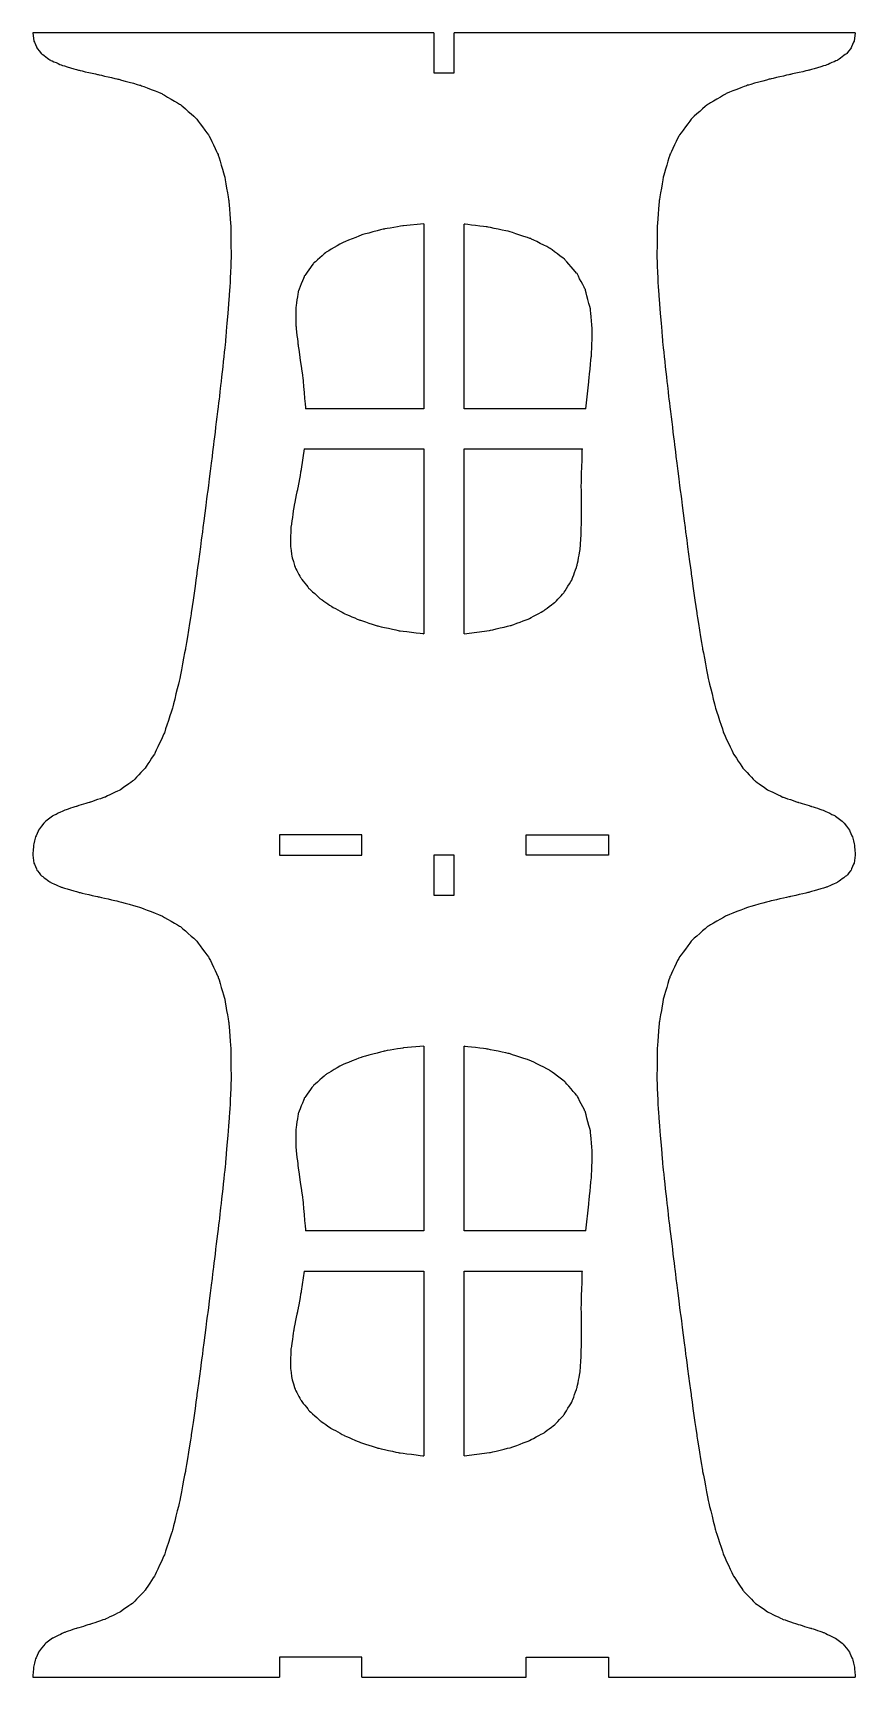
# Model space of a CAD drawing. Header units: centimetres. Extents: x -35.4 to 28.1, y -20.3 to 20.8.
# Drawn here: x -35.45 to -14.95, y -20.33 to 20.67 of the extents above; entities that cross this region are included whole.
import ezdxf

# ---------------------------------------------------------------- set-up
doc = ezdxf.new("R2010")
doc.units = ezdxf.units.CM
doc.header["$MEASUREMENT"] = 0
doc.layers.add('Capa 1', color=7, linetype='Continuous')

msp = doc.modelspace()

# ---------------------------------------------------------------- linework, layer by layer
at = {"layer": 'Capa 1', "color": 1, "lineweight": 25}
for points, knots in [([(-35.44946, 20.67311), (-35.44946, 20.67311), (-35.42399, 20.46843), (-35.42399, 20.46843), (-35.42399, 20.46843), (-35.42399, 20.46843), (-35.35227, 20.29888), (-35.35227, 20.29888), (-35.35227, 20.29888), (-35.35227, 20.29888), (-35.24104, 20.15897), (-35.24104, 20.15897), (-35.24104, 20.15897), (-35.24104, 20.15897), (-35.01364, 19.99355), (-35.01364, 19.99355), (-35.01364, 19.99355), (-35.01364, 19.99355), (-34.73007, 19.868), (-34.73007, 19.868), (-34.73007, 19.868), (-34.73007, 19.868), (-34.29281, 19.73969), (-34.29281, 19.73969), (-34.29281, 19.73969), (-34.29281, 19.73969), (-33.81783, 19.63178), (-33.81783, 19.63178), (-33.81783, 19.63178), (-33.81783, 19.63178), (-33.33187, 19.52249), (-33.33187, 19.52249), (-33.33187, 19.52249), (-33.33187, 19.52249), (-32.76383, 19.3655), (-32.76383, 19.3655), (-32.76383, 19.3655), (-32.76383, 19.3655), (-32.23766, 19.1593), (-32.23766, 19.1593), (-32.23766, 19.1593), (-32.23766, 19.1593), (-31.77186, 18.88809), (-31.77186, 18.88809), (-31.77186, 18.88809), (-31.77186, 18.88809), (-31.37766, 18.54187), (-31.37766, 18.54187), (-31.37766, 18.54187), (-31.37766, 18.54187), (-31.06009, 18.11526), (-31.06009, 18.11526), (-31.06009, 18.11526), (-31.06009, 18.11526), (-30.83308, 17.64331), (-30.83308, 17.64331), (-30.83308, 17.64331), (-30.83308, 17.64331), (-30.67017, 17.10145), (-30.67017, 17.10145), (-30.67017, 17.10145), (-30.67017, 17.10145), (-30.56631, 16.49301), (-30.56631, 16.49301), (-30.56631, 16.49301), (-30.56631, 16.49301), (-30.51491, 15.82287), (-30.51491, 15.82287), (-30.51491, 15.82287), (-30.51491, 15.82287), (-30.50852, 15.09728), (-30.50852, 15.09728), (-30.50852, 15.09728), (-30.50852, 15.09728), (-30.53918, 14.32336), (-30.53918, 14.32336), (-30.53918, 14.32336), (-30.53918, 14.32336), (-30.64342, 13.02894), (-30.64342, 13.02894), (-30.64342, 13.02894), (-30.64342, 13.02894), (-30.79173, 11.6686), (-30.79173, 11.6686), (-30.79173, 11.6686), (-30.79173, 11.6686), (-30.96149, 10.27802), (-30.96149, 10.27802), (-30.96149, 10.27802), (-30.96149, 10.27802), (-31.09583, 9.21841), (-31.09583, 9.21841), (-31.09583, 9.21841), (-31.09583, 9.21841), (-31.23016, 8.17885), (-31.23016, 8.17885), (-31.23016, 8.17885), (-31.23016, 8.17885), (-31.36397, 7.17523), (-31.36397, 7.17523), (-31.36397, 7.17523), (-31.36397, 7.17523), (-31.49962, 6.22294), (-31.49962, 6.22294), (-31.49962, 6.22294), (-31.49962, 6.22294), (-31.64193, 5.33634), (-31.64193, 5.33634), (-31.64193, 5.33634), (-31.64193, 5.33634), (-31.79479, 4.54199), (-31.79479, 4.54199), (-31.79479, 4.54199), (-31.79479, 4.54199), (-31.96832, 3.83386), (-31.96832, 3.83386), (-31.96832, 3.83386), (-31.96832, 3.83386), (-32.17074, 3.21992), (-32.17074, 3.21992), (-32.17074, 3.21992), (-32.17074, 3.21992), (-32.40961, 2.7049), (-32.40961, 2.7049), (-32.40961, 2.7049), (-32.40961, 2.7049), (-32.66343, 2.3233), (-32.66343, 2.3233), (-32.66343, 2.3233), (-32.66343, 2.3233), (-32.95465, 2.02094), (-32.95465, 2.02094), (-32.95465, 2.02094), (-32.95465, 2.02094), (-33.28273, 1.79043), (-33.28273, 1.79043), (-33.28273, 1.79043), (-33.28273, 1.79043), (-33.64324, 1.61912), (-33.64324, 1.61912), (-33.64324, 1.61912), (-33.64324, 1.61912), (-34.02663, 1.48803), (-34.02663, 1.48803), (-34.02663, 1.48803), (-34.02663, 1.48803), (-34.35253, 1.39077), (-34.35253, 1.39077), (-34.35253, 1.39077), (-34.35253, 1.39077), (-34.6707, 1.28349), (-34.6707, 1.28349), (-34.6707, 1.28349), (-34.6707, 1.28349), (-34.96396, 1.14143), (-34.96396, 1.14143), (-34.96396, 1.14143), (-34.96396, 1.14143), (-35.15468, 0.99418), (-35.15468, 0.99418), (-35.15468, 0.99418), (-35.15468, 0.99418), (-35.30813, 0.79553), (-35.30813, 0.79553), (-35.30813, 0.79553), (-35.30813, 0.79553), (-35.38342, 0.62616), (-35.38342, 0.62616), (-35.38342, 0.62616), (-35.38342, 0.62616), (-35.43214, 0.42074), (-35.43214, 0.42074), (-35.43214, 0.42074), (-35.43214, 0.42074), (-35.44946, 0.17312), (-35.44946, 0.17312)], [0, 0, 0, 0, 0.02222222, 0.02222222, 0.02222222, 0.02222223, 0.04444444, 0.04444444, 0.04444444, 0.04444445, 0.06666667, 0.06666667, 0.06666667, 0.06666668, 0.08888889, 0.08888889, 0.08888889, 0.0888889, 0.11111111, 0.11111111, 0.11111111, 0.11111112, 0.13333333, 0.13333333, 0.13333333, 0.13333334, 0.15555556, 0.15555556, 0.15555556, 0.15555557, 0.17777778, 0.17777778, 0.17777778, 0.17777779, 0.2, 0.2, 0.2, 0.20000001, 0.22222222, 0.22222222, 0.22222222, 0.22222223, 0.24444444, 0.24444444, 0.24444444, 0.24444445, 0.26666667, 0.26666667, 0.26666667, 0.26666668, 0.28888889, 0.28888889, 0.28888889, 0.2888889, 0.31111111, 0.31111111, 0.31111111, 0.31111112, 0.33333333, 0.33333333, 0.33333333, 0.33333334, 0.35555556, 0.35555556, 0.35555556, 0.35555557, 0.37777778, 0.37777778, 0.37777778, 0.37777779, 0.4, 0.4, 0.4, 0.40000001, 0.42222222, 0.42222222, 0.42222222, 0.42222223, 0.44444444, 0.44444444, 0.44444444, 0.44444445, 0.46666667, 0.46666667, 0.46666667, 0.46666668, 0.48888889, 0.48888889, 0.48888889, 0.4888889, 0.51111111, 0.51111111, 0.51111111, 0.51111112, 0.53333333, 0.53333333, 0.53333333, 0.53333334, 0.55555556, 0.55555556, 0.55555556, 0.55555557, 0.57777778, 0.57777778, 0.57777778, 0.57777779, 0.6, 0.6, 0.6, 0.60000001, 0.62222222, 0.62222222, 0.62222222, 0.62222223, 0.64444444, 0.64444444, 0.64444444, 0.64444445, 0.66666667, 0.66666667, 0.66666667, 0.66666668, 0.68888889, 0.68888889, 0.68888889, 0.6888889, 0.71111111, 0.71111111, 0.71111111, 0.71111112, 0.73333333, 0.73333333, 0.73333333, 0.73333334, 0.75555556, 0.75555556, 0.75555556, 0.75555557, 0.77777778, 0.77777778, 0.77777778, 0.77777779, 0.8, 0.8, 0.8, 0.80000001, 0.82222222, 0.82222222, 0.82222222, 0.82222223, 0.84444444, 0.84444444, 0.84444444, 0.84444445, 0.86666667, 0.86666667, 0.86666667, 0.86666668, 0.88888889, 0.88888889, 0.88888889, 0.8888889, 0.91111111, 0.91111111, 0.91111111, 0.91111112, 0.93333333, 0.93333333, 0.93333333, 0.93333334, 0.95555556, 0.95555556, 0.95555556, 0.95555557, 1, 1, 1, 1]), ([(-14.94947, 20.67311), (-14.94947, 20.67311), (-14.97498, 20.46843), (-14.97498, 20.46843), (-14.97498, 20.46843), (-14.97498, 20.46843), (-15.0467, 20.29888), (-15.0467, 20.29888), (-15.0467, 20.29888), (-15.0467, 20.29888), (-15.15789, 20.15897), (-15.15789, 20.15897), (-15.15789, 20.15897), (-15.15789, 20.15897), (-15.38533, 19.99355), (-15.38533, 19.99355), (-15.38533, 19.99355), (-15.38533, 19.99355), (-15.66889, 19.868), (-15.66889, 19.868), (-15.66889, 19.868), (-15.66889, 19.868), (-16.10616, 19.73969), (-16.10616, 19.73969), (-16.10616, 19.73969), (-16.10616, 19.73969), (-16.58114, 19.63178), (-16.58114, 19.63178), (-16.58114, 19.63178), (-16.58114, 19.63178), (-17.06705, 19.52249), (-17.06705, 19.52249), (-17.06705, 19.52249), (-17.06705, 19.52249), (-17.6351, 19.3655), (-17.6351, 19.3655), (-17.6351, 19.3655), (-17.6351, 19.3655), (-18.1613, 19.1593), (-18.1613, 19.1593), (-18.1613, 19.1593), (-18.1613, 19.1593), (-18.62707, 18.88809), (-18.62707, 18.88809), (-18.62707, 18.88809), (-18.62707, 18.88809), (-19.02127, 18.54187), (-19.02127, 18.54187), (-19.02127, 18.54187), (-19.02127, 18.54187), (-19.33884, 18.11526), (-19.33884, 18.11526), (-19.33884, 18.11526), (-19.33884, 18.11526), (-19.56585, 17.64331), (-19.56585, 17.64331), (-19.56585, 17.64331), (-19.56585, 17.64331), (-19.7288, 17.10145), (-19.7288, 17.10145), (-19.7288, 17.10145), (-19.7288, 17.10145), (-19.83266, 16.49301), (-19.83266, 16.49301), (-19.83266, 16.49301), (-19.83266, 16.49301), (-19.88402, 15.82287), (-19.88402, 15.82287), (-19.88402, 15.82287), (-19.88402, 15.82287), (-19.89044, 15.09728), (-19.89044, 15.09728), (-19.89044, 15.09728), (-19.89044, 15.09728), (-19.85975, 14.32336), (-19.85975, 14.32336), (-19.85975, 14.32336), (-19.85975, 14.32336), (-19.75554, 13.02894), (-19.75554, 13.02894), (-19.75554, 13.02894), (-19.75554, 13.02894), (-19.60723, 11.6686), (-19.60723, 11.6686), (-19.60723, 11.6686), (-19.60723, 11.6686), (-19.43747, 10.27802), (-19.43747, 10.27802), (-19.43747, 10.27802), (-19.43747, 10.27802), (-19.30314, 9.21841), (-19.30314, 9.21841), (-19.30314, 9.21841), (-19.30314, 9.21841), (-19.1688, 8.17885), (-19.1688, 8.17885), (-19.1688, 8.17885), (-19.1688, 8.17885), (-19.03495, 7.17523), (-19.03495, 7.17523), (-19.03495, 7.17523), (-19.03495, 7.17523), (-18.89931, 6.22294), (-18.89931, 6.22294), (-18.89931, 6.22294), (-18.89931, 6.22294), (-18.757, 5.33634), (-18.757, 5.33634), (-18.757, 5.33634), (-18.757, 5.33634), (-18.60418, 4.54199), (-18.60418, 4.54199), (-18.60418, 4.54199), (-18.60418, 4.54199), (-18.43061, 3.83386), (-18.43061, 3.83386), (-18.43061, 3.83386), (-18.43061, 3.83386), (-18.22819, 3.21992), (-18.22819, 3.21992), (-18.22819, 3.21992), (-18.22819, 3.21992), (-17.98932, 2.7049), (-17.98932, 2.7049), (-17.98932, 2.7049), (-17.98932, 2.7049), (-17.73553, 2.3233), (-17.73553, 2.3233), (-17.73553, 2.3233), (-17.73553, 2.3233), (-17.44428, 2.02094), (-17.44428, 2.02094), (-17.44428, 2.02094), (-17.44428, 2.02094), (-17.1162, 1.79043), (-17.1162, 1.79043), (-17.1162, 1.79043), (-17.1162, 1.79043), (-16.75573, 1.61912), (-16.75573, 1.61912), (-16.75573, 1.61912), (-16.75573, 1.61912), (-16.37233, 1.48803), (-16.37233, 1.48803), (-16.37233, 1.48803), (-16.37233, 1.48803), (-16.0464, 1.39077), (-16.0464, 1.39077), (-16.0464, 1.39077), (-16.0464, 1.39077), (-15.72826, 1.28349), (-15.72826, 1.28349), (-15.72826, 1.28349), (-15.72826, 1.28349), (-15.435, 1.14143), (-15.435, 1.14143), (-15.435, 1.14143), (-15.435, 1.14143), (-15.24425, 0.99418), (-15.24425, 0.99418), (-15.24425, 0.99418), (-15.24425, 0.99418), (-15.09079, 0.79553), (-15.09079, 0.79553), (-15.09079, 0.79553), (-15.09079, 0.79553), (-15.01551, 0.62616), (-15.01551, 0.62616), (-15.01551, 0.62616), (-15.01551, 0.62616), (-14.96683, 0.42074), (-14.96683, 0.42074), (-14.96683, 0.42074), (-14.96683, 0.42074), (-14.94947, 0.17312), (-14.94947, 0.17312)], [0, 0, 0, 0, 0.02222222, 0.02222222, 0.02222222, 0.02222223, 0.04444444, 0.04444444, 0.04444444, 0.04444445, 0.06666667, 0.06666667, 0.06666667, 0.06666668, 0.08888889, 0.08888889, 0.08888889, 0.0888889, 0.11111111, 0.11111111, 0.11111111, 0.11111112, 0.13333333, 0.13333333, 0.13333333, 0.13333334, 0.15555556, 0.15555556, 0.15555556, 0.15555557, 0.17777778, 0.17777778, 0.17777778, 0.17777779, 0.2, 0.2, 0.2, 0.20000001, 0.22222222, 0.22222222, 0.22222222, 0.22222223, 0.24444444, 0.24444444, 0.24444444, 0.24444445, 0.26666667, 0.26666667, 0.26666667, 0.26666668, 0.28888889, 0.28888889, 0.28888889, 0.2888889, 0.31111111, 0.31111111, 0.31111111, 0.31111112, 0.33333333, 0.33333333, 0.33333333, 0.33333334, 0.35555556, 0.35555556, 0.35555556, 0.35555557, 0.37777778, 0.37777778, 0.37777778, 0.37777779, 0.4, 0.4, 0.4, 0.40000001, 0.42222222, 0.42222222, 0.42222222, 0.42222223, 0.44444444, 0.44444444, 0.44444444, 0.44444445, 0.46666667, 0.46666667, 0.46666667, 0.46666668, 0.48888889, 0.48888889, 0.48888889, 0.4888889, 0.51111111, 0.51111111, 0.51111111, 0.51111112, 0.53333333, 0.53333333, 0.53333333, 0.53333334, 0.55555556, 0.55555556, 0.55555556, 0.55555557, 0.57777778, 0.57777778, 0.57777778, 0.57777779, 0.6, 0.6, 0.6, 0.60000001, 0.62222222, 0.62222222, 0.62222222, 0.62222223, 0.64444444, 0.64444444, 0.64444444, 0.64444445, 0.66666667, 0.66666667, 0.66666667, 0.66666668, 0.68888889, 0.68888889, 0.68888889, 0.6888889, 0.71111111, 0.71111111, 0.71111111, 0.71111112, 0.73333333, 0.73333333, 0.73333333, 0.73333334, 0.75555556, 0.75555556, 0.75555556, 0.75555557, 0.77777778, 0.77777778, 0.77777778, 0.77777779, 0.8, 0.8, 0.8, 0.80000001, 0.82222222, 0.82222222, 0.82222222, 0.82222223, 0.84444444, 0.84444444, 0.84444444, 0.84444445, 0.86666667, 0.86666667, 0.86666667, 0.86666668, 0.88888889, 0.88888889, 0.88888889, 0.8888889, 0.91111111, 0.91111111, 0.91111111, 0.91111112, 0.93333333, 0.93333333, 0.93333333, 0.93333334, 0.95555556, 0.95555556, 0.95555556, 0.95555557, 1, 1, 1, 1]), ([(-25.69946, 15.91029), (-25.69946, 15.91029), (-26.20746, 15.86298), (-26.20746, 15.86298), (-26.20746, 15.86298), (-26.20746, 15.86298), (-26.69249, 15.78174), (-26.69249, 15.78174), (-26.69249, 15.78174), (-26.69249, 15.78174), (-27.24685, 15.63551), (-27.24685, 15.63551), (-27.24685, 15.63551), (-27.24685, 15.63551), (-27.73287, 15.44156), (-27.73287, 15.44156), (-27.73287, 15.44156), (-27.73287, 15.44156), (-28.13807, 15.20325), (-28.13807, 15.20325), (-28.13807, 15.20325), (-28.13807, 15.20325), (-28.45518, 14.92435), (-28.45518, 14.92435), (-28.45518, 14.92435), (-28.45518, 14.92435), (-28.68279, 14.60893), (-28.68279, 14.60893), (-28.68279, 14.60893), (-28.68279, 14.60893), (-28.83452, 14.22677), (-28.83452, 14.22677), (-28.83452, 14.22677), (-28.83452, 14.22677), (-28.89749, 13.81091), (-28.89749, 13.81091), (-28.89749, 13.81091), (-28.89749, 13.81091), (-28.89104, 13.36602), (-28.89104, 13.36602), (-28.89104, 13.36602), (-28.89104, 13.36602), (-28.83897, 12.89623), (-28.83897, 12.89623), (-28.83897, 12.89623), (-28.83897, 12.89623), (-28.72594, 12.11634), (-28.72594, 12.11634), (-28.72594, 12.11634), (-28.72594, 12.11634), (-28.65182, 11.29811), (-28.65182, 11.29811)], [0, 0, 0, 0, 0.07142857, 0.07142857, 0.07142857, 0.07142858, 0.14285714, 0.14285714, 0.14285714, 0.14285715, 0.21428571, 0.21428571, 0.21428571, 0.21428572, 0.28571429, 0.28571429, 0.28571429, 0.2857143, 0.35714286, 0.35714286, 0.35714286, 0.35714287, 0.42857143, 0.42857143, 0.42857143, 0.42857144, 0.5, 0.5, 0.5, 0.50000001, 0.57142857, 0.57142857, 0.57142857, 0.57142858, 0.64285714, 0.64285714, 0.64285714, 0.64285715, 0.71428571, 0.71428571, 0.71428571, 0.71428572, 0.78571429, 0.78571429, 0.78571429, 0.7857143, 0.85714286, 0.85714286, 0.85714286, 0.85714287, 1, 1, 1, 1]), ([(-21.6634, 11.29811), (-21.6634, 11.29811), (-21.58773, 11.96888), (-21.58773, 11.96888), (-21.58773, 11.96888), (-21.58773, 11.96888), (-21.52493, 12.61196), (-21.52493, 12.61196), (-21.52493, 12.61196), (-21.52493, 12.61196), (-21.50204, 13.21599), (-21.50204, 13.21599), (-21.50204, 13.21599), (-21.50204, 13.21599), (-21.54504, 13.77133), (-21.54504, 13.77133), (-21.54504, 13.77133), (-21.54504, 13.77133), (-21.67567, 14.27055), (-21.67567, 14.27055), (-21.67567, 14.27055), (-21.67567, 14.27055), (-21.88251, 14.67003), (-21.88251, 14.67003), (-21.88251, 14.67003), (-21.88251, 14.67003), (-22.17926, 15.01614), (-22.17926, 15.01614), (-22.17926, 15.01614), (-22.17926, 15.01614), (-22.56541, 15.30718), (-22.56541, 15.30718), (-22.56541, 15.30718), (-22.56541, 15.30718), (-23.03471, 15.54224), (-23.03471, 15.54224), (-23.03471, 15.54224), (-23.03471, 15.54224), (-23.57559, 15.72092), (-23.57559, 15.72092), (-23.57559, 15.72092), (-23.57559, 15.72092), (-24.12173, 15.83543), (-24.12173, 15.83543), (-24.12173, 15.83543), (-24.12173, 15.83543), (-24.69947, 15.90264), (-24.69947, 15.90264)], [0, 0, 0, 0, 0.07692308, 0.07692308, 0.07692308, 0.07692309, 0.15384615, 0.15384615, 0.15384615, 0.15384616, 0.23076923, 0.23076923, 0.23076923, 0.23076924, 0.30769231, 0.30769231, 0.30769231, 0.30769232, 0.38461538, 0.38461538, 0.38461538, 0.38461539, 0.46153846, 0.46153846, 0.46153846, 0.46153847, 0.53846154, 0.53846154, 0.53846154, 0.53846155, 0.61538462, 0.61538462, 0.61538462, 0.61538463, 0.69230769, 0.69230769, 0.69230769, 0.6923077, 0.76923077, 0.76923077, 0.76923077, 0.76923078, 0.84615385, 0.84615385, 0.84615385, 0.84615386, 1, 1, 1, 1]), ([(-28.68833, 10.29813), (-28.68833, 10.29813), (-28.75931, 9.79658), (-28.75931, 9.79658), (-28.75931, 9.79658), (-28.75931, 9.79658), (-28.85174, 9.30266), (-28.85174, 9.30266), (-28.85174, 9.30266), (-28.85174, 9.30266), (-28.94589, 8.82133), (-28.94589, 8.82133), (-28.94589, 8.82133), (-28.94589, 8.82133), (-29.01574, 8.35626), (-29.01574, 8.35626), (-29.01574, 8.35626), (-29.01574, 8.35626), (-29.0306, 7.9089), (-29.0306, 7.9089), (-29.0306, 7.9089), (-29.0306, 7.9089), (-28.99489, 7.62774), (-28.99489, 7.62774), (-28.99489, 7.62774), (-28.99489, 7.62774), (-28.9121, 7.35289), (-28.9121, 7.35289), (-28.9121, 7.35289), (-28.9121, 7.35289), (-28.77233, 7.08358), (-28.77233, 7.08358), (-28.77233, 7.08358), (-28.77233, 7.08358), (-28.56539, 6.81953), (-28.56539, 6.81953), (-28.56539, 6.81953), (-28.56539, 6.81953), (-28.28066, 6.56175), (-28.28066, 6.56175), (-28.28066, 6.56175), (-28.28066, 6.56175), (-28.01114, 6.37556), (-28.01114, 6.37556), (-28.01114, 6.37556), (-28.01114, 6.37556), (-27.68676, 6.19733), (-27.68676, 6.19733), (-27.68676, 6.19733), (-27.68676, 6.19733), (-27.30146, 6.03149), (-27.30146, 6.03149), (-27.30146, 6.03149), (-27.30146, 6.03149), (-26.84807, 5.88474), (-26.84807, 5.88474), (-26.84807, 5.88474), (-26.84807, 5.88474), (-26.31777, 5.76673), (-26.31777, 5.76673), (-26.31777, 5.76673), (-26.31777, 5.76673), (-25.69946, 5.69113), (-25.69946, 5.69113)], [0, 0, 0, 0, 0.05882353, 0.05882353, 0.05882353, 0.05882354, 0.11764706, 0.11764706, 0.11764706, 0.11764707, 0.17647059, 0.17647059, 0.17647059, 0.1764706, 0.23529412, 0.23529412, 0.23529412, 0.23529413, 0.29411765, 0.29411765, 0.29411765, 0.29411766, 0.35294118, 0.35294118, 0.35294118, 0.35294119, 0.41176471, 0.41176471, 0.41176471, 0.41176472, 0.47058824, 0.47058824, 0.47058824, 0.47058825, 0.52941176, 0.52941176, 0.52941176, 0.52941177, 0.58823529, 0.58823529, 0.58823529, 0.5882353, 0.64705882, 0.64705882, 0.64705882, 0.64705883, 0.70588235, 0.70588235, 0.70588235, 0.70588236, 0.76470588, 0.76470588, 0.76470588, 0.76470589, 0.82352941, 0.82352941, 0.82352941, 0.82352942, 0.88235294, 0.88235294, 0.88235294, 0.88235295, 1, 1, 1, 1]), ([(-24.69947, 5.6911), (-24.69947, 5.6911), (-24.06666, 5.77015), (-24.06666, 5.77015), (-24.06666, 5.77015), (-24.06666, 5.77015), (-23.52814, 5.89856), (-23.52814, 5.89856), (-23.52814, 5.89856), (-23.52814, 5.89856), (-23.08065, 6.06458), (-23.08065, 6.06458), (-23.08065, 6.06458), (-23.08065, 6.06458), (-22.71781, 6.25928), (-22.71781, 6.25928), (-22.71781, 6.25928), (-22.71781, 6.25928), (-22.43129, 6.47596), (-22.43129, 6.47596), (-22.43129, 6.47596), (-22.43129, 6.47596), (-22.21175, 6.70974), (-22.21175, 6.70974), (-22.21175, 6.70974), (-22.21175, 6.70974), (-22.00545, 7.04368), (-22.00545, 7.04368), (-22.00545, 7.04368), (-22.00545, 7.04368), (-21.87866, 7.396), (-21.87866, 7.396), (-21.87866, 7.396), (-21.87866, 7.396), (-21.80976, 7.76292), (-21.80976, 7.76292), (-21.80976, 7.76292), (-21.80976, 7.76292), (-21.7796, 8.14202), (-21.7796, 8.14202), (-21.7796, 8.14202), (-21.7796, 8.14202), (-21.77202, 8.53159), (-21.77202, 8.53159), (-21.77202, 8.53159), (-21.77202, 8.53159), (-21.7759, 9.40225), (-21.7759, 9.40225), (-21.7759, 9.40225), (-21.7759, 9.40225), (-21.74951, 10.29813), (-21.74951, 10.29813)], [0, 0, 0, 0, 0.07142857, 0.07142857, 0.07142857, 0.07142858, 0.14285714, 0.14285714, 0.14285714, 0.14285715, 0.21428571, 0.21428571, 0.21428571, 0.21428572, 0.28571429, 0.28571429, 0.28571429, 0.2857143, 0.35714286, 0.35714286, 0.35714286, 0.35714287, 0.42857143, 0.42857143, 0.42857143, 0.42857144, 0.5, 0.5, 0.5, 0.50000001, 0.57142857, 0.57142857, 0.57142857, 0.57142858, 0.64285714, 0.64285714, 0.64285714, 0.64285715, 0.71428571, 0.71428571, 0.71428571, 0.71428572, 0.78571429, 0.78571429, 0.78571429, 0.7857143, 0.85714286, 0.85714286, 0.85714286, 0.85714287, 1, 1, 1, 1]), ([(-35.44946, 0.17312), (-35.44946, 0.17312), (-35.42399, -0.03156), (-35.42399, -0.03156), (-35.42399, -0.03156), (-35.42399, -0.03156), (-35.35227, -0.2011), (-35.35227, -0.2011), (-35.35227, -0.2011), (-35.35227, -0.2011), (-35.24104, -0.34105), (-35.24104, -0.34105), (-35.24104, -0.34105), (-35.24104, -0.34105), (-35.01364, -0.50643), (-35.01364, -0.50643), (-35.01364, -0.50643), (-35.01364, -0.50643), (-34.73007, -0.63199), (-34.73007, -0.63199), (-34.73007, -0.63199), (-34.73007, -0.63199), (-34.29281, -0.76029), (-34.29281, -0.76029), (-34.29281, -0.76029), (-34.29281, -0.76029), (-33.81783, -0.86824), (-33.81783, -0.86824), (-33.81783, -0.86824), (-33.81783, -0.86824), (-33.33187, -0.9775), (-33.33187, -0.9775), (-33.33187, -0.9775), (-33.33187, -0.9775), (-32.76383, -1.13448), (-32.76383, -1.13448), (-32.76383, -1.13448), (-32.76383, -1.13448), (-32.23766, -1.34072), (-32.23766, -1.34072), (-32.23766, -1.34072), (-32.23766, -1.34072), (-31.77186, -1.6119), (-31.77186, -1.6119), (-31.77186, -1.6119), (-31.77186, -1.6119), (-31.37766, -1.95815), (-31.37766, -1.95815), (-31.37766, -1.95815), (-31.37766, -1.95815), (-31.06009, -2.38473), (-31.06009, -2.38473), (-31.06009, -2.38473), (-31.06009, -2.38473), (-30.83308, -2.85671), (-30.83308, -2.85671), (-30.83308, -2.85671), (-30.83308, -2.85671), (-30.67017, -3.39858), (-30.67017, -3.39858), (-30.67017, -3.39858), (-30.67017, -3.39858), (-30.56631, -4.00701), (-30.56631, -4.00701), (-30.56631, -4.00701), (-30.56631, -4.00701), (-30.51491, -4.67711), (-30.51491, -4.67711), (-30.51491, -4.67711), (-30.51491, -4.67711), (-30.50852, -5.40274), (-30.50852, -5.40274), (-30.50852, -5.40274), (-30.50852, -5.40274), (-30.53918, -6.17663), (-30.53918, -6.17663), (-30.53918, -6.17663), (-30.53918, -6.17663), (-30.64342, -7.47108), (-30.64342, -7.47108), (-30.64342, -7.47108), (-30.64342, -7.47108), (-30.79173, -8.83139), (-30.79173, -8.83139), (-30.79173, -8.83139), (-30.79173, -8.83139), (-30.96149, -10.222), (-30.96149, -10.222), (-30.96149, -10.222), (-30.96149, -10.222), (-31.09583, -11.28157), (-31.09583, -11.28157), (-31.09583, -11.28157), (-31.09583, -11.28157), (-31.23016, -12.32114), (-31.23016, -12.32114), (-31.23016, -12.32114), (-31.23016, -12.32114), (-31.36397, -13.32476), (-31.36397, -13.32476), (-31.36397, -13.32476), (-31.36397, -13.32476), (-31.49962, -14.27704), (-31.49962, -14.27704), (-31.49962, -14.27704), (-31.49962, -14.27704), (-31.64193, -15.16364), (-31.64193, -15.16364), (-31.64193, -15.16364), (-31.64193, -15.16364), (-31.79479, -15.95799), (-31.79479, -15.95799), (-31.79479, -15.95799), (-31.79479, -15.95799), (-31.96832, -16.66616), (-31.96832, -16.66616), (-31.96832, -16.66616), (-31.96832, -16.66616), (-32.17074, -17.2801), (-32.17074, -17.2801), (-32.17074, -17.2801), (-32.17074, -17.2801), (-32.40961, -17.79508), (-32.40961, -17.79508), (-32.40961, -17.79508), (-32.40961, -17.79508), (-32.66343, -18.17672), (-32.66343, -18.17672), (-32.66343, -18.17672), (-32.66343, -18.17672), (-32.95465, -18.47905), (-32.95465, -18.47905), (-32.95465, -18.47905), (-32.95465, -18.47905), (-33.28273, -18.70956), (-33.28273, -18.70956), (-33.28273, -18.70956), (-33.28273, -18.70956), (-33.64324, -18.8809), (-33.64324, -18.8809), (-33.64324, -18.8809), (-33.64324, -18.8809), (-34.02663, -19.01196), (-34.02663, -19.01196), (-34.02663, -19.01196), (-34.02663, -19.01196), (-34.35253, -19.10922), (-34.35253, -19.10922), (-34.35253, -19.10922), (-34.35253, -19.10922), (-34.6707, -19.21653), (-34.6707, -19.21653), (-34.6707, -19.21653), (-34.6707, -19.21653), (-34.96396, -19.35856), (-34.96396, -19.35856), (-34.96396, -19.35856), (-34.96396, -19.35856), (-35.15468, -19.50585), (-35.15468, -19.50585), (-35.15468, -19.50585), (-35.15468, -19.50585), (-35.30813, -19.70449), (-35.30813, -19.70449), (-35.30813, -19.70449), (-35.30813, -19.70449), (-35.38342, -19.87383), (-35.38342, -19.87383), (-35.38342, -19.87383), (-35.38342, -19.87383), (-35.43214, -20.07925), (-35.43214, -20.07925), (-35.43214, -20.07925), (-35.43214, -20.07925), (-35.44946, -20.32687), (-35.44946, -20.32687)], [0, 0, 0, 0, 0.02222222, 0.02222222, 0.02222222, 0.02222223, 0.04444444, 0.04444444, 0.04444444, 0.04444445, 0.06666667, 0.06666667, 0.06666667, 0.06666668, 0.08888889, 0.08888889, 0.08888889, 0.0888889, 0.11111111, 0.11111111, 0.11111111, 0.11111112, 0.13333333, 0.13333333, 0.13333333, 0.13333334, 0.15555556, 0.15555556, 0.15555556, 0.15555557, 0.17777778, 0.17777778, 0.17777778, 0.17777779, 0.2, 0.2, 0.2, 0.20000001, 0.22222222, 0.22222222, 0.22222222, 0.22222223, 0.24444444, 0.24444444, 0.24444444, 0.24444445, 0.26666667, 0.26666667, 0.26666667, 0.26666668, 0.28888889, 0.28888889, 0.28888889, 0.2888889, 0.31111111, 0.31111111, 0.31111111, 0.31111112, 0.33333333, 0.33333333, 0.33333333, 0.33333334, 0.35555556, 0.35555556, 0.35555556, 0.35555557, 0.37777778, 0.37777778, 0.37777778, 0.37777779, 0.4, 0.4, 0.4, 0.40000001, 0.42222222, 0.42222222, 0.42222222, 0.42222223, 0.44444444, 0.44444444, 0.44444444, 0.44444445, 0.46666667, 0.46666667, 0.46666667, 0.46666668, 0.48888889, 0.48888889, 0.48888889, 0.4888889, 0.51111111, 0.51111111, 0.51111111, 0.51111112, 0.53333333, 0.53333333, 0.53333333, 0.53333334, 0.55555556, 0.55555556, 0.55555556, 0.55555557, 0.57777778, 0.57777778, 0.57777778, 0.57777779, 0.6, 0.6, 0.6, 0.60000001, 0.62222222, 0.62222222, 0.62222222, 0.62222223, 0.64444444, 0.64444444, 0.64444444, 0.64444445, 0.66666667, 0.66666667, 0.66666667, 0.66666668, 0.68888889, 0.68888889, 0.68888889, 0.6888889, 0.71111111, 0.71111111, 0.71111111, 0.71111112, 0.73333333, 0.73333333, 0.73333333, 0.73333334, 0.75555556, 0.75555556, 0.75555556, 0.75555557, 0.77777778, 0.77777778, 0.77777778, 0.77777779, 0.8, 0.8, 0.8, 0.80000001, 0.82222222, 0.82222222, 0.82222222, 0.82222223, 0.84444444, 0.84444444, 0.84444444, 0.84444445, 0.86666667, 0.86666667, 0.86666667, 0.86666668, 0.88888889, 0.88888889, 0.88888889, 0.8888889, 0.91111111, 0.91111111, 0.91111111, 0.91111112, 0.93333333, 0.93333333, 0.93333333, 0.93333334, 0.95555556, 0.95555556, 0.95555556, 0.95555557, 1, 1, 1, 1]), ([(-14.94947, 0.17312), (-14.94947, 0.17312), (-14.97498, -0.03156), (-14.97498, -0.03156), (-14.97498, -0.03156), (-14.97498, -0.03156), (-15.0467, -0.2011), (-15.0467, -0.2011), (-15.0467, -0.2011), (-15.0467, -0.2011), (-15.15789, -0.34105), (-15.15789, -0.34105), (-15.15789, -0.34105), (-15.15789, -0.34105), (-15.38533, -0.50643), (-15.38533, -0.50643), (-15.38533, -0.50643), (-15.38533, -0.50643), (-15.66889, -0.63199), (-15.66889, -0.63199), (-15.66889, -0.63199), (-15.66889, -0.63199), (-16.10616, -0.76029), (-16.10616, -0.76029), (-16.10616, -0.76029), (-16.10616, -0.76029), (-16.58114, -0.86824), (-16.58114, -0.86824), (-16.58114, -0.86824), (-16.58114, -0.86824), (-17.06705, -0.9775), (-17.06705, -0.9775), (-17.06705, -0.9775), (-17.06705, -0.9775), (-17.6351, -1.13448), (-17.6351, -1.13448), (-17.6351, -1.13448), (-17.6351, -1.13448), (-18.1613, -1.34072), (-18.1613, -1.34072), (-18.1613, -1.34072), (-18.1613, -1.34072), (-18.62707, -1.6119), (-18.62707, -1.6119), (-18.62707, -1.6119), (-18.62707, -1.6119), (-19.02127, -1.95815), (-19.02127, -1.95815), (-19.02127, -1.95815), (-19.02127, -1.95815), (-19.33884, -2.38473), (-19.33884, -2.38473), (-19.33884, -2.38473), (-19.33884, -2.38473), (-19.56585, -2.85671), (-19.56585, -2.85671), (-19.56585, -2.85671), (-19.56585, -2.85671), (-19.7288, -3.39858), (-19.7288, -3.39858), (-19.7288, -3.39858), (-19.7288, -3.39858), (-19.83266, -4.00701), (-19.83266, -4.00701), (-19.83266, -4.00701), (-19.83266, -4.00701), (-19.88402, -4.67711), (-19.88402, -4.67711), (-19.88402, -4.67711), (-19.88402, -4.67711), (-19.89044, -5.40274), (-19.89044, -5.40274), (-19.89044, -5.40274), (-19.89044, -5.40274), (-19.85975, -6.17663), (-19.85975, -6.17663), (-19.85975, -6.17663), (-19.85975, -6.17663), (-19.75554, -7.47108), (-19.75554, -7.47108), (-19.75554, -7.47108), (-19.75554, -7.47108), (-19.60723, -8.83139), (-19.60723, -8.83139), (-19.60723, -8.83139), (-19.60723, -8.83139), (-19.43747, -10.222), (-19.43747, -10.222), (-19.43747, -10.222), (-19.43747, -10.222), (-19.30314, -11.28157), (-19.30314, -11.28157), (-19.30314, -11.28157), (-19.30314, -11.28157), (-19.1688, -12.32114), (-19.1688, -12.32114), (-19.1688, -12.32114), (-19.1688, -12.32114), (-19.03495, -13.32476), (-19.03495, -13.32476), (-19.03495, -13.32476), (-19.03495, -13.32476), (-18.89931, -14.27704), (-18.89931, -14.27704), (-18.89931, -14.27704), (-18.89931, -14.27704), (-18.757, -15.16364), (-18.757, -15.16364), (-18.757, -15.16364), (-18.757, -15.16364), (-18.60418, -15.95799), (-18.60418, -15.95799), (-18.60418, -15.95799), (-18.60418, -15.95799), (-18.43061, -16.66616), (-18.43061, -16.66616), (-18.43061, -16.66616), (-18.43061, -16.66616), (-18.22819, -17.2801), (-18.22819, -17.2801), (-18.22819, -17.2801), (-18.22819, -17.2801), (-17.98932, -17.79508), (-17.98932, -17.79508), (-17.98932, -17.79508), (-17.98932, -17.79508), (-17.73553, -18.17672), (-17.73553, -18.17672), (-17.73553, -18.17672), (-17.73553, -18.17672), (-17.44428, -18.47905), (-17.44428, -18.47905), (-17.44428, -18.47905), (-17.44428, -18.47905), (-17.1162, -18.70956), (-17.1162, -18.70956), (-17.1162, -18.70956), (-17.1162, -18.70956), (-16.75573, -18.8809), (-16.75573, -18.8809), (-16.75573, -18.8809), (-16.75573, -18.8809), (-16.37233, -19.01196), (-16.37233, -19.01196), (-16.37233, -19.01196), (-16.37233, -19.01196), (-16.0464, -19.10922), (-16.0464, -19.10922), (-16.0464, -19.10922), (-16.0464, -19.10922), (-15.72826, -19.21653), (-15.72826, -19.21653), (-15.72826, -19.21653), (-15.72826, -19.21653), (-15.435, -19.35856), (-15.435, -19.35856), (-15.435, -19.35856), (-15.435, -19.35856), (-15.24425, -19.50585), (-15.24425, -19.50585), (-15.24425, -19.50585), (-15.24425, -19.50585), (-15.09079, -19.70449), (-15.09079, -19.70449), (-15.09079, -19.70449), (-15.09079, -19.70449), (-15.01551, -19.87383), (-15.01551, -19.87383), (-15.01551, -19.87383), (-15.01551, -19.87383), (-14.96683, -20.07925), (-14.96683, -20.07925), (-14.96683, -20.07925), (-14.96683, -20.07925), (-14.94947, -20.32687), (-14.94947, -20.32687)], [0, 0, 0, 0, 0.02222222, 0.02222222, 0.02222222, 0.02222223, 0.04444444, 0.04444444, 0.04444444, 0.04444445, 0.06666667, 0.06666667, 0.06666667, 0.06666668, 0.08888889, 0.08888889, 0.08888889, 0.0888889, 0.11111111, 0.11111111, 0.11111111, 0.11111112, 0.13333333, 0.13333333, 0.13333333, 0.13333334, 0.15555556, 0.15555556, 0.15555556, 0.15555557, 0.17777778, 0.17777778, 0.17777778, 0.17777779, 0.2, 0.2, 0.2, 0.20000001, 0.22222222, 0.22222222, 0.22222222, 0.22222223, 0.24444444, 0.24444444, 0.24444444, 0.24444445, 0.26666667, 0.26666667, 0.26666667, 0.26666668, 0.28888889, 0.28888889, 0.28888889, 0.2888889, 0.31111111, 0.31111111, 0.31111111, 0.31111112, 0.33333333, 0.33333333, 0.33333333, 0.33333334, 0.35555556, 0.35555556, 0.35555556, 0.35555557, 0.37777778, 0.37777778, 0.37777778, 0.37777779, 0.4, 0.4, 0.4, 0.40000001, 0.42222222, 0.42222222, 0.42222222, 0.42222223, 0.44444444, 0.44444444, 0.44444444, 0.44444445, 0.46666667, 0.46666667, 0.46666667, 0.46666668, 0.48888889, 0.48888889, 0.48888889, 0.4888889, 0.51111111, 0.51111111, 0.51111111, 0.51111112, 0.53333333, 0.53333333, 0.53333333, 0.53333334, 0.55555556, 0.55555556, 0.55555556, 0.55555557, 0.57777778, 0.57777778, 0.57777778, 0.57777779, 0.6, 0.6, 0.6, 0.60000001, 0.62222222, 0.62222222, 0.62222222, 0.62222223, 0.64444444, 0.64444444, 0.64444444, 0.64444445, 0.66666667, 0.66666667, 0.66666667, 0.66666668, 0.68888889, 0.68888889, 0.68888889, 0.6888889, 0.71111111, 0.71111111, 0.71111111, 0.71111112, 0.73333333, 0.73333333, 0.73333333, 0.73333334, 0.75555556, 0.75555556, 0.75555556, 0.75555557, 0.77777778, 0.77777778, 0.77777778, 0.77777779, 0.8, 0.8, 0.8, 0.80000001, 0.82222222, 0.82222222, 0.82222222, 0.82222223, 0.84444444, 0.84444444, 0.84444444, 0.84444445, 0.86666667, 0.86666667, 0.86666667, 0.86666668, 0.88888889, 0.88888889, 0.88888889, 0.8888889, 0.91111111, 0.91111111, 0.91111111, 0.91111112, 0.93333333, 0.93333333, 0.93333333, 0.93333334, 0.95555556, 0.95555556, 0.95555556, 0.95555557, 1, 1, 1, 1]), ([(-25.69946, -4.5897), (-25.69946, -4.5897), (-26.20746, -4.637), (-26.20746, -4.637), (-26.20746, -4.637), (-26.20746, -4.637), (-26.69249, -4.71825), (-26.69249, -4.71825), (-26.69249, -4.71825), (-26.69249, -4.71825), (-27.24685, -4.86451), (-27.24685, -4.86451), (-27.24685, -4.86451), (-27.24685, -4.86451), (-27.73287, -5.05843), (-27.73287, -5.05843), (-27.73287, -5.05843), (-27.73287, -5.05843), (-28.13807, -5.29673), (-28.13807, -5.29673), (-28.13807, -5.29673), (-28.13807, -5.29673), (-28.45518, -5.57564), (-28.45518, -5.57564), (-28.45518, -5.57564), (-28.45518, -5.57564), (-28.68279, -5.89109), (-28.68279, -5.89109), (-28.68279, -5.89109), (-28.68279, -5.89109), (-28.83452, -6.27322), (-28.83452, -6.27322), (-28.83452, -6.27322), (-28.83452, -6.27322), (-28.89749, -6.68908), (-28.89749, -6.68908), (-28.89749, -6.68908), (-28.89749, -6.68908), (-28.89104, -7.13396), (-28.89104, -7.13396), (-28.89104, -7.13396), (-28.89104, -7.13396), (-28.83897, -7.60379), (-28.83897, -7.60379), (-28.83897, -7.60379), (-28.83897, -7.60379), (-28.72594, -8.38364), (-28.72594, -8.38364), (-28.72594, -8.38364), (-28.72594, -8.38364), (-28.65182, -9.20188), (-28.65182, -9.20188)], [0, 0, 0, 0, 0.07142857, 0.07142857, 0.07142857, 0.07142858, 0.14285714, 0.14285714, 0.14285714, 0.14285715, 0.21428571, 0.21428571, 0.21428571, 0.21428572, 0.28571429, 0.28571429, 0.28571429, 0.2857143, 0.35714286, 0.35714286, 0.35714286, 0.35714287, 0.42857143, 0.42857143, 0.42857143, 0.42857144, 0.5, 0.5, 0.5, 0.50000001, 0.57142857, 0.57142857, 0.57142857, 0.57142858, 0.64285714, 0.64285714, 0.64285714, 0.64285715, 0.71428571, 0.71428571, 0.71428571, 0.71428572, 0.78571429, 0.78571429, 0.78571429, 0.7857143, 0.85714286, 0.85714286, 0.85714286, 0.85714287, 1, 1, 1, 1]), ([(-21.6634, -9.20188), (-21.6634, -9.20188), (-21.58773, -8.53111), (-21.58773, -8.53111), (-21.58773, -8.53111), (-21.58773, -8.53111), (-21.52493, -7.88806), (-21.52493, -7.88806), (-21.52493, -7.88806), (-21.52493, -7.88806), (-21.50204, -7.28404), (-21.50204, -7.28404), (-21.50204, -7.28404), (-21.50204, -7.28404), (-21.54504, -6.72866), (-21.54504, -6.72866), (-21.54504, -6.72866), (-21.54504, -6.72866), (-21.67567, -6.22948), (-21.67567, -6.22948), (-21.67567, -6.22948), (-21.67567, -6.22948), (-21.88251, -5.82996), (-21.88251, -5.82996), (-21.88251, -5.82996), (-21.88251, -5.82996), (-22.17926, -5.48385), (-22.17926, -5.48385), (-22.17926, -5.48385), (-22.17926, -5.48385), (-22.56541, -5.1928), (-22.56541, -5.1928), (-22.56541, -5.1928), (-22.56541, -5.1928), (-23.03471, -4.95775), (-23.03471, -4.95775), (-23.03471, -4.95775), (-23.03471, -4.95775), (-23.57559, -4.77907), (-23.57559, -4.77907), (-23.57559, -4.77907), (-23.57559, -4.77907), (-24.12173, -4.66459), (-24.12173, -4.66459), (-24.12173, -4.66459), (-24.12173, -4.66459), (-24.69947, -4.59739), (-24.69947, -4.59739)], [0, 0, 0, 0, 0.07692308, 0.07692308, 0.07692308, 0.07692309, 0.15384615, 0.15384615, 0.15384615, 0.15384616, 0.23076923, 0.23076923, 0.23076923, 0.23076924, 0.30769231, 0.30769231, 0.30769231, 0.30769232, 0.38461538, 0.38461538, 0.38461538, 0.38461539, 0.46153846, 0.46153846, 0.46153846, 0.46153847, 0.53846154, 0.53846154, 0.53846154, 0.53846155, 0.61538462, 0.61538462, 0.61538462, 0.61538463, 0.69230769, 0.69230769, 0.69230769, 0.6923077, 0.76923077, 0.76923077, 0.76923077, 0.76923078, 0.84615385, 0.84615385, 0.84615385, 0.84615386, 1, 1, 1, 1]), ([(-28.68833, -10.20186), (-28.68833, -10.20186), (-28.75931, -10.7034), (-28.75931, -10.7034), (-28.75931, -10.7034), (-28.75931, -10.7034), (-28.85174, -11.19736), (-28.85174, -11.19736), (-28.85174, -11.19736), (-28.85174, -11.19736), (-28.94589, -11.67866), (-28.94589, -11.67866), (-28.94589, -11.67866), (-28.94589, -11.67866), (-29.01574, -12.14373), (-29.01574, -12.14373), (-29.01574, -12.14373), (-29.01574, -12.14373), (-29.0306, -12.59112), (-29.0306, -12.59112), (-29.0306, -12.59112), (-29.0306, -12.59112), (-28.99489, -12.87228), (-28.99489, -12.87228), (-28.99489, -12.87228), (-28.99489, -12.87228), (-28.9121, -13.14713), (-28.9121, -13.14713), (-28.9121, -13.14713), (-28.9121, -13.14713), (-28.77233, -13.41641), (-28.77233, -13.41641), (-28.77233, -13.41641), (-28.77233, -13.41641), (-28.56539, -13.68046), (-28.56539, -13.68046), (-28.56539, -13.68046), (-28.56539, -13.68046), (-28.28066, -13.93827), (-28.28066, -13.93827), (-28.28066, -13.93827), (-28.28066, -13.93827), (-28.01114, -14.12443), (-28.01114, -14.12443), (-28.01114, -14.12443), (-28.01114, -14.12443), (-27.68676, -14.30266), (-27.68676, -14.30266), (-27.68676, -14.30266), (-27.68676, -14.30266), (-27.30146, -14.4685), (-27.30146, -14.4685), (-27.30146, -14.4685), (-27.30146, -14.4685), (-26.84807, -14.61525), (-26.84807, -14.61525), (-26.84807, -14.61525), (-26.84807, -14.61525), (-26.31777, -14.73326), (-26.31777, -14.73326), (-26.31777, -14.73326), (-26.31777, -14.73326), (-25.69946, -14.80889), (-25.69946, -14.80889)], [0, 0, 0, 0, 0.05882353, 0.05882353, 0.05882353, 0.05882354, 0.11764706, 0.11764706, 0.11764706, 0.11764707, 0.17647059, 0.17647059, 0.17647059, 0.1764706, 0.23529412, 0.23529412, 0.23529412, 0.23529413, 0.29411765, 0.29411765, 0.29411765, 0.29411766, 0.35294118, 0.35294118, 0.35294118, 0.35294119, 0.41176471, 0.41176471, 0.41176471, 0.41176472, 0.47058824, 0.47058824, 0.47058824, 0.47058825, 0.52941176, 0.52941176, 0.52941176, 0.52941177, 0.58823529, 0.58823529, 0.58823529, 0.5882353, 0.64705882, 0.64705882, 0.64705882, 0.64705883, 0.70588235, 0.70588235, 0.70588235, 0.70588236, 0.76470588, 0.76470588, 0.76470588, 0.76470589, 0.82352941, 0.82352941, 0.82352941, 0.82352942, 0.88235294, 0.88235294, 0.88235294, 0.88235295, 1, 1, 1, 1]), ([(-24.69947, -14.80893), (-24.69947, -14.80893), (-24.06666, -14.72987), (-24.06666, -14.72987), (-24.06666, -14.72987), (-24.06666, -14.72987), (-23.52814, -14.60146), (-23.52814, -14.60146), (-23.52814, -14.60146), (-23.52814, -14.60146), (-23.08065, -14.43544), (-23.08065, -14.43544), (-23.08065, -14.43544), (-23.08065, -14.43544), (-22.71781, -14.24074), (-22.71781, -14.24074), (-22.71781, -14.24074), (-22.71781, -14.24074), (-22.43129, -14.02403), (-22.43129, -14.02403), (-22.43129, -14.02403), (-22.43129, -14.02403), (-22.21175, -13.79028), (-22.21175, -13.79028), (-22.21175, -13.79028), (-22.21175, -13.79028), (-22.00545, -13.45634), (-22.00545, -13.45634), (-22.00545, -13.45634), (-22.00545, -13.45634), (-21.87866, -13.10402), (-21.87866, -13.10402), (-21.87866, -13.10402), (-21.87866, -13.10402), (-21.80976, -12.7371), (-21.80976, -12.7371), (-21.80976, -12.7371), (-21.80976, -12.7371), (-21.7796, -12.35797), (-21.7796, -12.35797), (-21.7796, -12.35797), (-21.7796, -12.35797), (-21.77202, -11.96843), (-21.77202, -11.96843), (-21.77202, -11.96843), (-21.77202, -11.96843), (-21.7759, -11.09774), (-21.7759, -11.09774), (-21.7759, -11.09774), (-21.7759, -11.09774), (-21.74951, -10.20186), (-21.74951, -10.20186)], [0, 0, 0, 0, 0.07142857, 0.07142857, 0.07142857, 0.07142858, 0.14285714, 0.14285714, 0.14285714, 0.14285715, 0.21428571, 0.21428571, 0.21428571, 0.21428572, 0.28571429, 0.28571429, 0.28571429, 0.2857143, 0.35714286, 0.35714286, 0.35714286, 0.35714287, 0.42857143, 0.42857143, 0.42857143, 0.42857144, 0.5, 0.5, 0.5, 0.50000001, 0.57142857, 0.57142857, 0.57142857, 0.57142858, 0.64285714, 0.64285714, 0.64285714, 0.64285715, 0.71428571, 0.71428571, 0.71428571, 0.71428572, 0.78571429, 0.78571429, 0.78571429, 0.7857143, 0.85714286, 0.85714286, 0.85714286, 0.85714287, 1, 1, 1, 1])]:
    msp.add_open_spline(points, degree=3, knots=knots, dxfattribs=at)
for points in [[(-25.44948, 20.67311), (-25.44948, 20.67311), (-35.44946, 20.67311), (-35.44946, 20.67311)], [(-25.44948, 20.67311), (-25.44948, 20.67311), (-25.44948, 19.67313), (-25.44948, 19.67313)], [(-24.94949, 19.67313), (-24.94949, 19.67313), (-24.94949, 20.67311), (-24.94949, 20.67311)], [(-14.94947, 20.67311), (-14.94947, 20.67311), (-24.94949, 20.67311), (-24.94949, 20.67311)], [(-25.44948, 19.67313), (-25.44948, 19.67313), (-24.94949, 19.67313), (-24.94949, 19.67313)], [(-25.69946, 15.91029), (-25.69946, 15.91029), (-25.69946, 11.29811), (-25.69946, 11.29811)], [(-24.69947, 11.29811), (-24.69947, 11.29811), (-24.69947, 15.90264), (-24.69947, 15.90264)], [(-25.69946, 11.29811), (-25.69946, 11.29811), (-28.65182, 11.29811), (-28.65182, 11.29811)], [(-21.6634, 11.29811), (-21.6634, 11.29811), (-24.69947, 11.29811), (-24.69947, 11.29811)], [(-28.68833, 10.29813), (-28.68833, 10.29813), (-25.69946, 10.29813), (-25.69946, 10.29813)], [(-25.69946, 10.29813), (-25.69946, 10.29813), (-25.69946, 5.69113), (-25.69946, 5.69113)], [(-24.69947, 5.6911), (-24.69947, 5.6911), (-24.69947, 10.29813), (-24.69947, 10.29813)], [(-24.69947, 10.29813), (-24.69947, 10.29813), (-21.74951, 10.29813), (-21.74951, 10.29813)], [(-27.24946, 0.67311), (-27.24946, 0.67311), (-29.29948, 0.67311), (-29.29948, 0.67311)], [(-29.29948, 0.67311), (-29.29948, 0.67311), (-29.29948, 0.17312), (-29.29948, 0.17312)], [(-27.24946, 0.17312), (-27.24946, 0.17312), (-27.24946, 0.67311), (-27.24946, 0.67311)], [(-23.14947, 0.17312), (-23.14947, 0.17312), (-23.14947, 0.67311), (-23.14947, 0.67311)], [(-23.14947, 0.67311), (-23.14947, 0.67311), (-21.09948, 0.67311), (-21.09948, 0.67311)], [(-21.09948, 0.67311), (-21.09948, 0.67311), (-21.09948, 0.17312), (-21.09948, 0.17312)], [(-29.29948, 0.17312), (-29.29948, 0.17312), (-27.24946, 0.17312), (-27.24946, 0.17312)], [(-24.94949, 0.17312), (-24.94949, 0.17312), (-25.44948, 0.17312), (-25.44948, 0.17312)], [(-25.44948, 0.17312), (-25.44948, 0.17312), (-25.44948, -0.82686), (-25.44948, -0.82686)], [(-24.94949, -0.82686), (-24.94949, -0.82686), (-24.94949, 0.17312), (-24.94949, 0.17312)], [(-21.09948, 0.17312), (-21.09948, 0.17312), (-23.14947, 0.17312), (-23.14947, 0.17312)], [(-25.44948, -0.82686), (-25.44948, -0.82686), (-24.94949, -0.82686), (-24.94949, -0.82686)], [(-25.69946, -4.5897), (-25.69946, -4.5897), (-25.69946, -9.20188), (-25.69946, -9.20188)], [(-24.69947, -9.20188), (-24.69947, -9.20188), (-24.69947, -4.59739), (-24.69947, -4.59739)], [(-25.69946, -9.20188), (-25.69946, -9.20188), (-28.65182, -9.20188), (-28.65182, -9.20188)], [(-21.6634, -9.20188), (-21.6634, -9.20188), (-24.69947, -9.20188), (-24.69947, -9.20188)], [(-28.68833, -10.20186), (-28.68833, -10.20186), (-25.69946, -10.20186), (-25.69946, -10.20186)], [(-25.69946, -10.20186), (-25.69946, -10.20186), (-25.69946, -14.80889), (-25.69946, -14.80889)], [(-24.69947, -14.80893), (-24.69947, -14.80893), (-24.69947, -10.20186), (-24.69947, -10.20186)], [(-24.69947, -10.20186), (-24.69947, -10.20186), (-21.74951, -10.20186), (-21.74951, -10.20186)], [(-27.24946, -19.82687), (-27.24946, -19.82687), (-29.29948, -19.82687), (-29.29948, -19.82687)], [(-29.29948, -19.82687), (-29.29948, -19.82687), (-29.29948, -20.32687), (-29.29948, -20.32687)], [(-27.24946, -20.32687), (-27.24946, -20.32687), (-27.24946, -19.82687), (-27.24946, -19.82687)], [(-23.14947, -19.82687), (-23.14947, -19.82687), (-21.09948, -19.82687), (-21.09948, -19.82687)], [(-23.14947, -20.32687), (-23.14947, -20.32687), (-23.14947, -19.82687), (-23.14947, -19.82687)], [(-21.09948, -19.82687), (-21.09948, -19.82687), (-21.09948, -20.32687), (-21.09948, -20.32687)], [(-35.44946, -20.32687), (-35.44946, -20.32687), (-29.29948, -20.32687), (-29.29948, -20.32687)], [(-27.24946, -20.32687), (-27.24946, -20.32687), (-23.14947, -20.32687), (-23.14947, -20.32687)], [(-21.09948, -20.32687), (-21.09948, -20.32687), (-14.94947, -20.32687), (-14.94947, -20.32687)]]:
    msp.add_open_spline(points, degree=3, dxfattribs=at)

doc.saveas('drawing.dxf')
